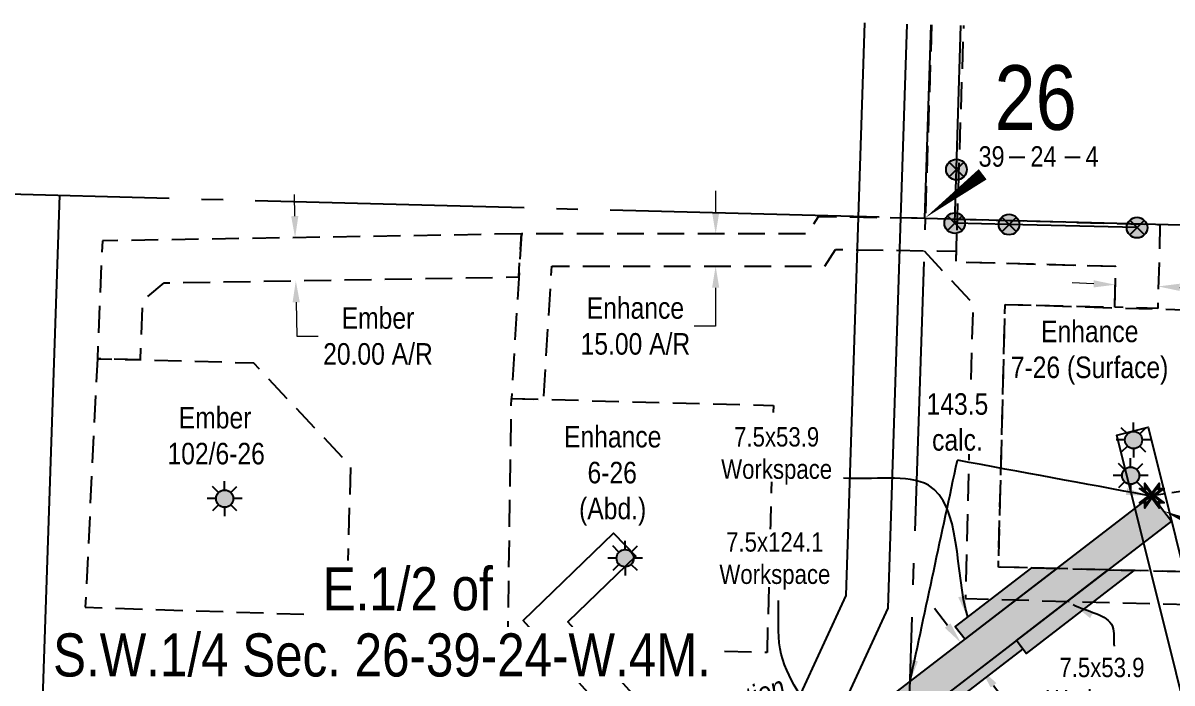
# Model space of a CAD drawing. Extents: x 338918 to 340950, y 5804543 to 5807337.
# Drawn here: x 339550 to 340083, y 5806057 to 5806364 of the extents above; entities that cross this region are included whole.
import ezdxf
from ezdxf.enums import TextEntityAlignment as Align

# ---------------------------------------------------------------- set-up
doc = ezdxf.new("R2010")
doc.units = 0
doc.header["$LTSCALE"] = 5
doc.header["$PDMODE"] = 34
doc.header["$PDSIZE"] = 0.03
for name, pattern in [('foc-ACCESSROAD', [3.75, 2.5, -1.25]), ('foc-QUARTERLINE', [33, 25, -3, 2, -3]), ('foc-TIELINE', [1.875, 1.25, -0.625]), ('POWERLINE5', [7.8, 2.4, -0.6, 0.6, -0.6, 0.6, -0.6, 2.4])]:
    doc.linetypes.add(name, pattern=pattern)
doc.layers.get('Defpoints').update_dxf_attribs({"color": 9})
for name, color, linetype in [('10', 1, 'Continuous'), ('9', 3, 'Continuous'), ('AS-POWER', 104, 'foc-POWER'), ('AS-POWER-EXISTING', 72, 'POWERLINE5'), ('C-AR', 13, 'foc-ACCESSROAD'), ('C-RW', 13, 'Continuous'), ('C-SYMBOL', 7, 'Continuous'), ('C-WS', 13, 'foc-ACCESSROAD'), ('C-WS-S', 13, 'Continuous'), ('CG-NOTES', 7, 'Continuous'), ('F-AR', 190, 'foc-ACCESSROAD'), ('F-RW', 190, 'Continuous'), ('F-WS', 190, 'foc-ACCESSROAD'), ('F-WS-S', 190, 'Continuous'), ('L-BD', 7, 'Continuous'), ('L-MON', 1, 'Continuous'), ('L-QSEC', 8, 'foc-QUARTERLINE'), ('L-SECLBL', 7, 'Continuous'), ('L-TIE', 7, 'foc-TIELINE'), ('L-TITLEDB', 4, 'Continuous'), ('P-ELEVATION', 7, 'Continuous'), ('P-PROPOSED', 10, 'Continuous'), ('P-PROPOSED-H', 21, 'Continuous'), ('P-TEMP-H4', 41, 'Continuous'), ('P-TEMP_WORKSPACE4', 46, 'Continuous'), ('P-TXT', 4, 'Continuous')]:
    doc.layers.add(name, color=color, linetype=linetype)
for name, color, linetype, lineweight in [('C-AR-T', 13, 'Continuous', 9), ('C-WS-T', 13, 'Continuous', 9), ('F-AR-T', 190, 'Continuous', 9), ('F-WS-T', 190, 'Continuous', 9), ('P-TEMP-T3', 46, 'Continuous', 18), ('P-TEMP-T4', 46, 'Continuous', 18), ('T-TEXT', 48, 'Continuous', 18)]:
    doc.layers.add(name, color=color, linetype=linetype, lineweight=lineweight)
doc.styles.add('175L', font='ARIALN.TTF', dxfattribs={"height": 20})
doc.styles.add('80CG', font='ARIALN.TTF', dxfattribs={"height": 10})
doc.styles.add('80L', font='ARIALN.TTF', dxfattribs={"height": 10})
doc.styles.add('80LS', font='ARIALNI.TTF', dxfattribs={"height": 10})
doc.styles.add('foc-LtypeFont', font='ARIALN.TTF', dxfattribs={"height": 7.35})
doc.styles.add('Legend', font='ARIALN.TTF')
doc.styles.add('SIMPLEX', font='ARIALN.TTF')
doc.linetypes.add('foc-POWER', pattern='A,6,-1,["P",foc-LtypeFont,S=0.2,R=0,X=-0.625,Y=-0.75],-1.24,4', length=12.24)
doc.dimstyles.new('Compass 5 000', dxfattribs={"dimscale": 5, "dimtxt": 9, "dimasz": 2, "dimexe": 0.2, "dimexo": 0.0625, "dimgap": 0.5, "dimtad": 0, "dimtih": 1, "dimtoh": 1, "dimzin": 0, "dimdsep": 46, "dimtxsty": '80CG', "dimcen": 0.1, "dimse1": 1, "dimse2": 1, "dimclrd": 256, "dimclrt": 256, "dimaunit": 1, "dimadec": 4, "dimazin": 0, "dimtfac": 0.06, "dimtofl": 0, "dimtmove": 0, "dimatfit": 1, "dimfxl": 0.2, "dimtolj": 1, "dimtzin": 0, "dimlwd": -1, "dimarcsym": 0})

# ---------------------------------------------------------------- blocks, each defined once
blk = doc.blocks.new('L-SECLBL')
at = {"layer": '9', "color": 7}
for p, q in [((-5.08, -27.83), (-12.29, -27.83)), ((20.7, -27.83), (13.5, -27.83))]:
    blk.add_line(p, q, dxfattribs=at)
at = {"layer": '10', "color": 2, "style": 'SIMPLEX'}
blk.add_attdef('SEC', text='', height=30, dxfattribs=at).set_placement((0, 0), align=Align.MIDDLE)
at = {"layer": '10', "color": 5, "style": '80L'}
blk.add_attdef('TWP', text='', height=9.5, dxfattribs=at).set_placement((-14.43, -27.37), align=Align.MIDDLE_RIGHT)
blk.add_attdef('RGE', text='', height=9.5, dxfattribs=at).set_placement((3.62, -27.37), align=Align.MIDDLE_CENTER)
blk.add_attdef('MER', text='', height=9.5, dxfattribs=at).set_placement((23.17, -27.37), align=Align.MIDDLE_LEFT)
blk = doc.blocks.new('*D378')
at = {"layer": 'C-AR-T', "transparency": 16777216}
for p, q in [((340047.07, 5806242.57), (340037.08, 5806242.98)), ((340087.04, 5806240.95), (340163.77, 5806237.84))]:
    blk.add_line(p, q, dxfattribs=at)
for points in [[(340047.14, 5806244.24), (340047, 5806240.91), (340057.06, 5806242.17)], [(340087.11, 5806242.62), (340086.97, 5806239.29), (340077.05, 5806241.36)]]:
    blk.add_solid(points, dxfattribs=at)
at = {"layer": 'Defpoints', "color": 0, "transparency": 16777216}
for p in [(340057.11, 5806243.3), (340077.05, 5806241.36), (340077.09, 5806242.49)]:
    blk.add_point(p, dxfattribs=at)
at = {"layer": 'C-AR-T', "transparency": 16777216, "insert": (340191.51, 5806237.84), "char_height": 10, "attachment_point": 5, "style": '80CG'}
blk.add_mtext('\\A1;Enhance\\P20.00 A/R', dxfattribs=at)
blk = doc.blocks.new('*D382')
at = {"layer": 'C-AR-T', "transparency": 16777216}
for p, q in [((339871.43, 5806275.76), (339871.43, 5806285.76)), ((339871.42, 5806240.76), (339871.42, 5806222.96)), ((339871.42, 5806222.96), (339861.42, 5806222.96))]:
    blk.add_line(p, q, dxfattribs=at)
for points in [[(339869.76, 5806275.76), (339873.1, 5806275.76), (339871.43, 5806265.76)], [(339869.76, 5806240.76), (339873.09, 5806240.76), (339871.42, 5806250.76)]]:
    blk.add_solid(points, dxfattribs=at)
at = {"layer": 'Defpoints', "color": 0, "transparency": 16777216}
for p in [(339861.58, 5806265.76), (339861.58, 5806250.76), (339871.42, 5806250.76)]:
    blk.add_point(p, dxfattribs=at)
at = {"layer": 'C-AR-T', "transparency": 16777216, "insert": (339834.14, 5806222.96), "char_height": 10, "attachment_point": 5, "style": '80CG'}
blk.add_mtext('\\A1;Enhance\\P15.00 A/R', dxfattribs=at)
blk = doc.blocks.new('*D406')
at = {"layer": 'Defpoints', "color": 0, "transparency": 16777216}
for p in [(339683.43, 5806264.14), (339676.35, 5806244.02), (339683.76, 5806244.15)]:
    blk.add_point(p, dxfattribs=at)
at = {"layer": 'F-AR-T', "transparency": 16777216}
for p, q in [((339675.85, 5806274.02), (339675.69, 5806284.02)), ((339676.52, 5806234.02), (339676.78, 5806218.3)), ((339676.78, 5806218.3), (339686.78, 5806218.3))]:
    blk.add_line(p, q, dxfattribs=at)
for points in [[(339677.52, 5806274.05), (339674.19, 5806273.99), (339676.02, 5806264.02)], [(339678.19, 5806234.05), (339674.85, 5806234), (339676.35, 5806244.02)]]:
    blk.add_solid(points, dxfattribs=at)
at = {"layer": 'F-AR-T', "transparency": 16777216, "insert": (339714.52, 5806218.3), "char_height": 10, "attachment_point": 5, "style": '80CG'}
blk.add_mtext('\\A1;Ember\\P20.00 A/R', dxfattribs=at)
blk = doc.blocks.new('GAS')
h = blk.add_hatch(color=255)
h.dxf.hatch_style = 1
edge = h.paths.add_edge_path()
edge.add_arc((0, 0), 0.9, 0, 360)
for p, q in [((-0.57, 0.57), (-1.14, 1.14)), ((0, 0.81), (0, 1.62)), ((0.57, 0.57), (1.14, 1.14)), ((-0.81, 0), (-1.62, 0)), ((1.62, 0), (0.81, 0)), ((-0.57, -0.57), (-1.14, -1.14)), ((0, -0.81), (0, -1.62)), ((1.14, -1.14), (0.57, -0.57))]:
    blk.add_line(p, q)
blk.add_circle((0, 0), 0.8)
blk = doc.blocks.new('Gabd')
for p, q in [((0, 0.81), (0, 1.62)), ((-0.81, 0), (-1.62, 0)), ((1.62, 0), (0.81, 0)), ((0, -0.81), (0, -1.62))]:
    blk.add_line(p, q)
blk.add_circle((0, 0), 0.8)
blk = doc.blocks.new('POWERPOLE')
h = blk.add_hatch(color=255)
edge = h.paths.add_edge_path()
edge.add_arc((0, 0), 0.96, 0, 360)
at = {"linetype": 'Continuous'}
for p, q in [((0.68, -0.68), (-0.68, 0.68)), ((-0.68, -0.68), (0.68, 0.68))]:
    blk.add_line(p, q, dxfattribs=at)
blk.add_circle((0, 0), 0.96, dxfattribs=at)
blk = doc.blocks.new('TEMP')
h = blk.add_hatch(color=255)
h.dxf.hatch_style = 1
h.paths.add_polyline_path([(0, 0.25), (-0.67, 1.15), (-0.67, 0.67), (-1.15, 0.67), (-0.25, 0), (-1.15, -0.67), (-0.67, -0.67), (-0.67, -1.15), (0, -0.25), (0.67, -1.15), (0.67, -0.67), (1.15, -0.67), (0.25, 0), (1.15, 0.67), (0.67, 0.67), (0.67, 1.15)])
h.paths.add_polyline_path([(0.57, 0.85), (0.57, 0.57), (0.85, 0.57), (0.08, 0), (0.85, -0.57), (0.57, -0.57), (0.57, -0.85), (0, -0.08), (-0.57, -0.85), (-0.57, -0.57), (-0.85, -0.57), (-0.08, 0), (-0.85, 0.57), (-0.57, 0.57), (-0.57, 0.85), (0, 0.08)], flags=16)
h = blk.add_hatch(color=1)
h.dxf.hatch_style = 1
h.paths.add_polyline_path([(0, 0.08), (-0.57, 0.85), (-0.57, 0.57), (-0.85, 0.57), (-0.08, 0), (-0.85, -0.57), (-0.57, -0.57), (-0.57, -0.85), (0, -0.08), (0.57, -0.85), (0.57, -0.57), (0.85, -0.57), (0.08, 0), (0.85, 0.57), (0.57, 0.57), (0.57, 0.85)])
at = {"color": 1}
for p, q in [((-0.08, 0), (0.08, 0)), ((0, 0.08), (0, -0.08))]:
    blk.add_line(p, q, dxfattribs=at)
at = {"color": 255, "flags": 128}
blk.add_lwpolyline([(-0.25, 0), (-1.15, 0.67), (-0.67, 0.67), (-0.67, 1.15), (0, 0.25), (0.67, 1.15), (0.67, 0.67), (1.15, 0.67), (0.25, 0), (1.15, -0.67), (0.67, -0.67), (0.67, -1.15), (0, -0.25), (-0.67, -1.15), (-0.67, -0.67), (-1.15, -0.67)], close=True, dxfattribs=at)
at = {"color": 1, "flags": 128}
blk.add_lwpolyline([(-0.08, 0), (-0.85, 0.57), (-0.57, 0.57), (-0.57, 0.85), (0, 0.08), (0.57, 0.85), (0.57, 0.57), (0.85, 0.57), (0.08, 0), (0.85, -0.57), (0.57, -0.57), (0.57, -0.85), (0, -0.08), (-0.57, -0.85), (-0.57, -0.57), (-0.85, -0.57)], close=True, dxfattribs=at)
blk = doc.blocks.new('*D424')
at = {"layer": 'Defpoints', "color": 0, "transparency": 16777216}
for p in [(339986.57, 5806076.91), (339994.45, 5806064.05), (339995.71, 5806065.02)]:
    blk.add_point(p, dxfattribs=at)
at = {"layer": 'P-TXT', "transparency": 16777216}
for p, q in [((339979.21, 5806083.87), (339973.12, 5806091.8)), ((340000.54, 5806056.12), (340018.38, 5806032.92)), ((340018.38, 5806032.92), (340028.38, 5806032.92))]:
    blk.add_line(p, q, dxfattribs=at)
for points in [[(339980.54, 5806084.89), (339977.89, 5806082.86), (339985.31, 5806075.94)], [(340001.86, 5806057.14), (339999.22, 5806055.11), (339994.45, 5806064.05)]]:
    blk.add_solid(points, dxfattribs=at)
at = {"layer": 'P-TXT', "transparency": 16777216, "insert": (340041.13, 5806032.92), "char_height": 10, "attachment_point": 5, "style": '80CG'}
blk.add_mtext('\\A1;15.0', dxfattribs=at)
blk = doc.blocks.new('*U449')
h = blk.add_hatch(color=111)
h.dxf.hatch_style = 1
h.paths.add_polyline_path([(-26.5, 8), (26.5, 8), (26.5, -8), (-26.5, -8)])
for p, q in [((-26.5, -8), (-26.5, 8)), ((-26.5, 8), (26.5, 8)), ((26.5, -8), (26.5, 8)), ((-26.5, -8), (26.5, -8))]:
    blk.add_line(p, q)
at = {"layer": 'P-ELEVATION', "color": 7, "flags": 128}
blk.add_lwpolyline([(0, 0, 10, 0, 0), (-41.95, 17.8, 0, 0, 0)], format="xyseb", dxfattribs=at)
at = {"layer": 'P-ELEVATION', "style": 'Legend'}
blk.add_attdef('STATION', text='', height=10, dxfattribs=at).set_placement((0, 0), align=Align.MIDDLE_CENTER)

msp = doc.modelspace()

# ---------------------------------------------------------------- hatches: boundary and pattern name
at = {"layer": 'P-PROPOSED-H'}
h = msp.add_hatch(color=256, dxfattribs=at)
h.dxf.hatch_style = 1
h.paths.add_polyline_path([(339305.892, 5805484.783), (339307.27, 5805554.788), (340074.13, 5806144.215), (340083.271, 5806132.322), (339322.125, 5805547.287), (339320.884, 5805484.391)])
at = {"layer": 'P-TEMP-H4'}
h = msp.add_hatch(color=256, dxfattribs=at)
h.dxf.hatch_style = 1
h.paths.add_polyline_path([(340018.12, 5806110.623), (339982.761, 5806083.445), (339987.331, 5806077.499), (340030.039, 5806110.325)])
h = msp.add_hatch(color=256, dxfattribs=at)
h.dxf.hatch_style = 1
h.paths.add_polyline_path([(340011.169, 5806076.902), (340053.877, 5806109.729), (340065.797, 5806109.431), (340015.74, 5806070.956)])
h = msp.add_hatch(color=256, dxfattribs=at)
h.dxf.hatch_style = 1
h.paths.add_polyline_path([(339960.838, 5806031.91), (340014.216, 5806072.938), (340011.169, 5806076.902), (339961.056, 5806038.384)])

# ---------------------------------------------------------------- linework, layer by layer
at = {"layer": 'AS-POWER', "flags": 128}
msp.add_lwpolyline([(339985.212, 5806362.54), (339982.36, 5806270.952), (340007.569, 5806270.306), (340067.057, 5806268.857)], dxfattribs=at)
at = {"layer": 'C-AR', "flags": 128}
msp.add_lwpolyline([(339971.744, 5806362.894), (339968.774, 5806272.961), (339919.048, 5806273.686), (339913.951, 5806265.75), (339781.179, 5806265.774), (339776.511, 5806189.301), (339791.515, 5806188.908), (339795.292, 5806250.772), (339922.143, 5806250.749), (339927.165, 5806258.566), (339983.279, 5806257.747), (339986.74, 5806362.5)], dxfattribs=at)
for points in [[(340056.876, 5806231.7), (340057.367, 5806250.657), (339983.096, 5806252.583), (339983.769, 5806272.572), (340077.879, 5806270.132), (340076.869, 5806231.185)], [(339968.269, 5806257.969), (339990.956, 5806233.384), (339987.444, 5806096.373), (340124.44, 5806092.766), (340124.838, 5806107.952), (340002.82, 5806111.006), (340005.953, 5806233.012), (340056.876, 5806231.7), (340057.367, 5806250.657), (339983.096, 5806252.583), (339983.264, 5806257.58)]]:
    msp.add_lwpolyline(points, close=True, dxfattribs=at)
at = {"layer": 'C-RW', "flags": 128}
for points in [[(339850.087, 5805727.873), (339864.706, 5805717.197), (340168.209, 5805730.182), (340057.82, 5806172.363), (340072.37, 5806176.004), (340186.441, 5805718.923), (340171.884, 5805715.325), (339860.101, 5805701.984), (339849.475, 5805709.746), (339794.321, 5805750.031), (339803.163, 5805762.14)], [(339864, 5805994.929), (339781.941, 5806086.299), (339823.941, 5806126.853), (339834.362, 5806116.067), (339802.769, 5806085.561), (339874.352, 5806005.855), (340064.017, 5805794.761), (340204.023, 5805714.121), (340196.54, 5805701.122), (340054.449, 5805782.934)]]:
    msp.add_lwpolyline(points, close=True, dxfattribs=at)
at = {"layer": 'C-WS', "flags": 128}
for points in [[(340124.838, 5806107.952), (340002.82, 5806111.006), (340005.953, 5806233.012), (340128.022, 5806229.312)], [(339776.511, 5806189.301), (339898.242, 5806186.105), (339895.293, 5806071.409), (339774.846, 5806074.183)]]:
    msp.add_lwpolyline(points, close=True, dxfattribs=at)
at = {"layer": 'F-AR', "flags": 128}
msp.add_lwpolyline([(339781.179, 5806265.774), (339586.468, 5806262.525), (339584.137, 5806207.815), (339604.13, 5806207.235), (339605.298, 5806234.647), (339615.15, 5806243.001), (339779.957, 5806245.751)], close=True, dxfattribs=at)
at = {"layer": 'F-RW', "flags": 128}
msp.add_lwpolyline([(339960.251, 5806363.196), (339957.316, 5806273.304), (339951.396, 5806092.005), (339869.466, 5805914.196), (339861.6, 5805897.129), (339857.269, 5805887.744), (339807.349, 5805779.603), (339789.185, 5805787.981), (339932.04, 5806097.801), (339940.721, 5806363.71)], dxfattribs=at)
at = {"layer": 'F-WS', "flags": 128}
msp.add_lwpolyline([(339700.05, 5806088.5), (339701.875, 5806157.954), (339656.814, 5806205.706), (339584.137, 5806207.815), (339578.514, 5806092.39)], close=True, dxfattribs=at)
at = {"layer": 'L-QSEC'}
for p, q in [((339968.574, 5806273.067), (339971.607, 5806362.898)), ((339162.688, 5806294.379), (339968.574, 5806273.067)), ((339941.86, 5805468.174), (339968.947, 5806272.772)), ((339968.574, 5806273.067), (340774.495, 5806251.753))]:
    msp.add_line(p, q, dxfattribs=at)
at = {"layer": 'L-SECLBL', "flags": 128}
msp.add_lwpolyline([(339968.574, 5806273.067, 0, 5.999, 0), (339995.49, 5806293.451, 3.001, 3.001, 0)], format="xyseb", dxfattribs=at)
at = {"layer": 'L-TIE'}
msp.add_line((340074.13, 5806144.215), (340774.219, 5806251.894), dxfattribs=at)
at = {"layer": 'L-TITLEDB', "color": 4, "flags": 128}
msp.add_lwpolyline([(339566.565, 5806283.698), (339557.773, 5806022.56)], dxfattribs=at)
at = {"layer": 'P-TEMP_WORKSPACE4', "flags": 128}
for points in [[(340018.12, 5806110.623), (339982.761, 5806083.445), (339987.331, 5806077.499), (340030.039, 5806110.325)], [(339960.838, 5806031.91), (340014.216, 5806072.938), (340011.169, 5806076.902), (339961.056, 5806038.384)]]:
    msp.add_lwpolyline(points, close=True, dxfattribs=at)

# ---------------------------------------------------------------- block references
at = {"layer": 'AS-POWER-EXISTING', "xscale": 4.999999999999995, "yscale": 4.999999999999995, "zscale": 4.999999999999995}
for p in [(339983.305, 5806295.649), (339982.53, 5806270.764), (340007.734, 5806270.118), (340067.208, 5806268.669)]:
    msp.add_blockref('POWERPOLE', p, dxfattribs=at)
at = {"layer": 'C-WS-S'}
for p, xscale, yscale, zscale in [((340065.595, 5806170.054), 5.001115248700454, 5.001115248700454, 5.001115248700454), ((340064.24, 5806153.507), 5.001115248700454, 5.001115248700454, 5.001115248700454), ((339829.35, 5806115.161), 4.998899999999998, 4.998899999999998, 4.998899999999998)]:
    msp.add_blockref('GAS', p, dxfattribs=dict(at, xscale=xscale, yscale=yscale, zscale=zscale))
at = {"layer": 'CG-NOTES', "xscale": 0.9984354226289988, "yscale": 0.9984354226289988, "zscale": 0.9984354226289988}
msp.add_blockref('*U449', (340121.453, 5806119.363), dxfattribs=at).add_auto_attribs({'STATION': '1+198'})
at = {"layer": 'F-WS-S', "color": 5, "xscale": 5.001115248700454, "yscale": 5.001115248700454, "zscale": 5.001115248700454}
for p in [(340065.595, 5806170.054), (339829.35, 5806115.161)]:
    msp.add_blockref('Gabd', p, dxfattribs=at)
at = {"layer": 'F-WS-S', "xscale": 5.001115248700454, "yscale": 5.001115248700454, "zscale": 5.001115248700454}
msp.add_blockref('GAS', (339643.282, 5806142.824), dxfattribs=at)
at = {"layer": 'L-MON', "xscale": 4.999999999999995, "yscale": 4.999999999999995, "zscale": 4.999999999999995}
msp.add_blockref('TEMP', (340074.13, 5806144.215), dxfattribs=at)
at = {"layer": 'L-SECLBL', "color": 5}
msp.add_blockref('L-SECLBL', (340020.114, 5806329.1), dxfattribs=at).add_auto_attribs({'SEC': '26', 'TWP': '39', 'RGE': '24', 'MER': '4'})

# ---------------------------------------------------------------- texts
at = {"layer": 'C-WS-T', "attachment_point": 1}
for s, width, gutter_width, insert, char_height, style in [('\\pi14.394;Enhance\\P\\pi0.30452;7-26 (Surface)', 72.60804, 49.989, (340008.244, 5806225.485), 10.00005, '80L'), ('\\pi0.49862;Enhance\\P\\pi11.423;6-26\\P\\pi7.5041;(Abd.)', 44.81715, 99.978, (339800.473, 5806176.595), 10, '175L')]:
    msp.add_mtext_dynamic_manual_height_columns(s, width=width, gutter_width=gutter_width, heights=[0], dxfattribs=dict(at, insert=insert, char_height=char_height, style=style))
at = {"layer": 'F-WS-T', "insert": (339616.052, 5806185.409), "char_height": 10, "attachment_point": 1, "style": '175L'}
msp.add_mtext_dynamic_manual_height_columns('\\pi5.9147;Ember\\P\\pi0.68279;102/6-26', width=44.81715, gutter_width=99.978, heights=[0], dxfattribs=at)

# ---------------------------------------------------------------- dimensions: what is measured, and where the dimension line sits
at = {"layer": 'C-AR-T'}
dim = msp.add_linear_dim(base=(339871.424, 5806250.758), p1=(339861.58, 5806265.76), p2=(339861.577, 5806250.76), angle=269.98963, text='Enhance\\P15.00 A/R', dimstyle='Compass 5 000', dxfattribs=at)
dim.commit()
dim.dimension.update_dxf_attribs({"geometry": '*D382', "text_midpoint": (339834.137, 5806222.963), "dimtype": 161})
dim = msp.add_linear_dim(base=(340077.047, 5806241.357), p1=(340057.109, 5806243.303), p2=(340077.093, 5806242.494), angle=357.68098, text='Enhance\\P20.00 A/R', dimstyle='Compass 5 000', override={"dimtxt": 10}, dxfattribs=at)
dim.commit()
dim.dimension.update_dxf_attribs({"geometry": '*D378', "text_midpoint": (340191.506, 5806237.845), "dimtype": 161})
at = {"layer": 'F-AR-T'}
dim = msp.add_linear_dim(base=(339676.353, 5806244.022), p1=(339683.426, 5806264.143), p2=(339683.76, 5806244.146), angle=270.95611, text='Ember\\P20.00 A/R', dimstyle='Compass 5 000', dxfattribs=at)
dim.commit()
dim.dimension.update_dxf_attribs({"geometry": '*D406', "text_midpoint": (339714.517, 5806218.3), "dimtype": 161})

# ---------------------------------------------------------------- leaders
at = {"layer": 'L-BD', "path_type": 1}
for points in [[(339961.71, 5806057.806), (339983.757, 5806160.682)], [(340072.142, 5806144.284), (339983.757, 5806160.682)]]:
    msp.add_leader(points, dimstyle='Compass 5 000', override={"dimgap": 0.5, "dimtad": 0}, dxfattribs=at)
at = {"layer": 'P-TEMP-T3', "path_type": 1}
msp.add_leader([(339920, 5806035.206), (339901.386, 5806073.115), (339900.649, 5806095.459)], dimstyle='Compass 5 000', override={"dimgap": 0.5, "dimtad": 0}, dxfattribs=at)
at = {"layer": 'P-TEMP-T4', "path_type": 1}
msp.add_leader([(339988.536, 5806087.885), (339970.321, 5806149.013), (339930.844, 5806152.349)], dimstyle='Compass 5 000', override={"dimgap": 0.5, "dimtad": 0}, dxfattribs=at)

# ---------------------------------------------------------------- next in the draw order: texts
at = {"layer": 'C-SYMBOL', "color": 3, "attachment_point": 8, "style": '175L', "bg_fill": 3, "box_fill_scale": 1.15, "bg_fill_color": 256, "bg_fill_true_color": 256, "bg_fill_transparency": 0}
for s, insert, char_height, width in [('E.1/2 of', (339728.366, 5806090.696), 20.0045, 80.05414), ('S.W.1/4 Sec. 26-39-24-W.4M.', (339716.411, 5806059.943), 20.00446, 303.92398)]:
    msp.add_mtext(s, dxfattribs=dict(at, insert=insert, char_height=char_height, width=width))
at = {"layer": 'L-BD', "insert": (339983.763, 5806191.775), "char_height": 9.9978, "width": 28.19748, "attachment_point": 2, "style": '80L', "bg_fill": 3, "box_fill_scale": 1.15, "bg_fill_color": 256, "bg_fill_true_color": 256, "bg_fill_transparency": 0}
msp.add_mtext('143.5\\Pcalc.', dxfattribs=at)
at = {"layer": 'P-TEMP-T3', "insert": (339898.931, 5806113.86), "char_height": 8.99802, "attachment_point": 5, "style": '80CG', "bg_fill": 3, "box_fill_scale": 1.15, "bg_fill_color": 256, "bg_fill_true_color": 256, "bg_fill_transparency": 0}
msp.add_mtext('\\A1;7.5x124.1\\PWorkspace', dxfattribs=at)
at = {"layer": 'P-TEMP-T4', "insert": (339899.77, 5806162.664), "char_height": 8.99802, "attachment_point": 5, "style": '80CG', "bg_fill": 3, "box_fill_scale": 1.15, "bg_fill_color": 256, "bg_fill_true_color": 256, "bg_fill_transparency": 0}
msp.add_mtext('\\A1;7.5x53.9\\PWorkspace', dxfattribs=at)
at = {"layer": 'P-TEMP-T4', "insert": (340050.903, 5806055.57), "char_height": 8.99802, "attachment_point": 5, "style": '80CG', "bg_fill": 2}
msp.add_mtext('\\A1;7.5x53.9\\PWorkspace', dxfattribs=at)

# ---------------------------------------------------------------- next in the draw order: linework, layer by layer
at = {"layer": 'P-PROPOSED'}
msp.add_lwpolyline([(339305.892, 5805484.783), (339307.27, 5805554.788), (340074.13, 5806144.215), (340083.271, 5806132.322), (339322.125, 5805547.287), (339320.884, 5805484.391)], close=True, dxfattribs=at)
at = {"layer": 'P-TEMP_WORKSPACE4', "flags": 128}
msp.add_lwpolyline([(340011.169, 5806076.902), (340053.877, 5806109.729), (340065.797, 5806109.431), (340015.74, 5806070.956)], close=True, dxfattribs=at)

# ---------------------------------------------------------------- next in the draw order: texts
at = {"layer": 'T-TEXT', "style": '80LS'}
msp.add_text('Cultivation', height=9.9978, rotation=20, dxfattribs=at).set_placement((339877.968, 5806046.944), align=Align.MIDDLE_CENTER)

# ---------------------------------------------------------------- next in the draw order: dimensions: what is measured, and where the dimension line sits
at = {"layer": 'P-TXT'}
dim = msp.add_linear_dim(base=(339994.449, 5806064.051), p1=(339986.57, 5806076.914), p2=(339995.712, 5806065.021), angle=307.54671, text='15.0', dimstyle='Compass 5 000', dxfattribs=at)
dim.commit()
dim.dimension.update_dxf_attribs({"geometry": '*D424', "text_midpoint": (340041.128, 5806032.922), "dimtype": 161})

# ---------------------------------------------------------------- next in the draw order: leaders
at = {"layer": 'P-TEMP-T4', "path_type": 1}
msp.add_leader([(340037.468, 5806093.685), (340055.801, 5806083.441), (340056.555, 5806074.293)], dimstyle='Compass 5 000', override={"dimgap": 0.5, "dimtad": 0}, dxfattribs=at)

doc.saveas('drawing.dxf')
